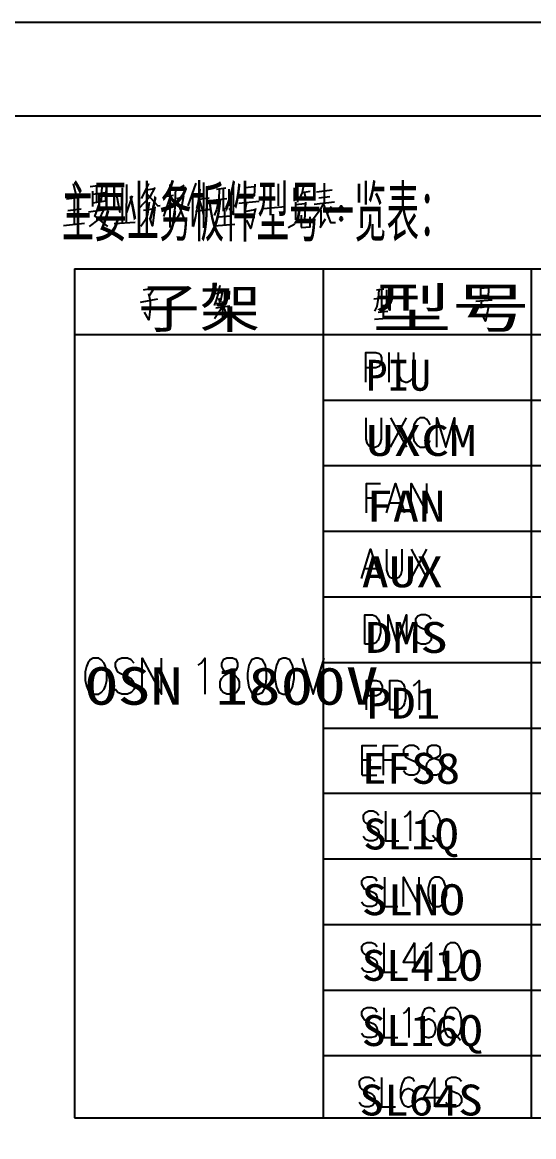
# Model space of a CAD drawing. Header units: metres. Extents: x 17 to 1264, y 17 to 859.
# Drawn here: x 506.6 to 661.3, y 521.6 to 858.8 of the extents above; entities that cross this region are included whole.
import ezdxf

# ---------------------------------------------------------------- set-up
doc = ezdxf.new("R2010")
doc.units = ezdxf.units.M
for name, color, linetype in [('LINES', 7, 'Continuous'), ('POLYLINES', 4, 'Continuous'), ('RECTS', 7, 'Continuous'), ('TEXTS', 3, 'Continuous')]:
    doc.layers.add(name, color=color, linetype=linetype)

msp = doc.modelspace()

# ---------------------------------------------------------------- linework, layer by layer
at = {"layer": 'LINES'}
for p, q in [((1179.138, 830.448), (87.762, 830.448)), ((1179.138, 830.448), (87.762, 830.448)), ((521.994, 810), (522.714, 807.12)), ((527.178, 809.136), (532.506, 809.856)), ((529.194, 804.384), (529.194, 809.424)), ((530.634, 809.568), (530.49, 804.528)), ((538.122, 798.336), (538.266, 809.712)), ((551.226, 809.712), (551.226, 796.752)), ((552.954, 807.984), (555.546, 809.568)), ((559.146, 810.144), (556.698, 803.232)), ((561.45, 810.288), (561.45, 796.608)), ((573.978, 810.144), (573.978, 805.392)), ((577.002, 809.856), (576.714, 806.256)), ((589.962, 804.384), (589.962, 809.568)), ((597.882, 810.144), (597.882, 804.096)), ((519.978, 805.392), (524.874, 805.968)), ((527.898, 807.696), (527.898, 803.088)), ((527.898, 806.832), (531.93, 807.264)), ((531.93, 807.84), (531.786, 804.672)), ((535.242, 805.968), (536.106, 801.216)), ((536.826, 808.704), (536.826, 798.192)), ((538.266, 801.216), (539.994, 806.256)), ((544.17, 808.128), (546.618, 808.56)), ((552.378, 806.4), (549.786, 805.968)), ((553.386, 805.536), (555.258, 805.968)), ((558.138, 807.264), (558.138, 797.04)), ((565.338, 808.272), (568.218, 808.704)), ((567.354, 808.56), (567.354, 801.648)), ((569.082, 808.272), (569.082, 803.232)), ((573.978, 808.848), (576.858, 809.136)), ((577.002, 806.256), (573.978, 805.968)), ((588.81, 808.704), (588.81, 804.672)), ((591.258, 807.264), (593.706, 807.696)), ((591.834, 807.408), (592.41, 805.248)), ((595.578, 807.552), (600.33, 808.128)), ((596.298, 805.68), (599.61, 806.112)), ((522.426, 797.76), (522.426, 805.68)), ((531.93, 804.672), (527.898, 804.096)), ((529.914, 803.952), (528.474, 800.064)), ((551.226, 805.824), (549.354, 800.064)), ((551.226, 804.528), (552.234, 802.8)), ((560.154, 805.248), (563.178, 805.68)), ((564.474, 804.96), (568.506, 805.536)), ((567.786, 802.656), (567.786, 797.472)), ((572.106, 804.096), (578.298, 804.672)), ((574.41, 804.24), (573.978, 801.648)), ((579.594, 802.512), (586.218, 803.088)), ((589.242, 804.384), (589.242, 799.056)), ((589.242, 803.664), (592.122, 803.952)), ((592.266, 804.384), (591.978, 799.056)), ((601.05, 804.384), (594.858, 803.664)), ((600.042, 803.088), (598.89, 800.928)), ((603.066, 802.656), (603.066, 802.8)), ((603.066, 802.656), (603.066, 802.512)), ((524.442, 802.224), (520.41, 801.792)), ((526.602, 801.504), (533.226, 802.368)), ((529.77, 799.2), (526.89, 797.04)), ((528.474, 800.208), (532.362, 797.04)), ((531.21, 802.08), (529.914, 799.2)), ((543.306, 801.936), (546.618, 802.512)), ((559.002, 801.648), (563.61, 802.224)), ((566.058, 799.92), (569.514, 800.208)), ((577.002, 802.08), (573.69, 801.504)), ((589.818, 799.2), (589.098, 797.904)), ((589.818, 799.056), (590.682, 802.224)), ((596.73, 796.752), (598.314, 799.344)), ((596.874, 802.08), (596.874, 797.04)), ((603.066, 799.344), (603.066, 799.488)), ((603.066, 799.344), (603.066, 799.2)), ((519.114, 797.328), (525.45, 798.048)), ((534.378, 797.904), (540.714, 798.336)), ((564.618, 797.184), (570.954, 797.76)), ((589.098, 797.76), (587.082, 796.608)), ((522.426, 784.224), (597.594, 784.224)), ((522.426, 784.224), (522.426, 764.352)), ((597.594, 784.224), (660.522, 784.224)), ((597.594, 784.224), (597.594, 764.352)), ((660.522, 784.224), (886.602, 784.224)), ((660.522, 784.224), (660.522, 764.352)), ((566.346, 779.184), (565.914, 776.88)), ((645.258, 779.184), (645.258, 775.44)), ((647.706, 779.04), (647.562, 776.16)), ((543.306, 777.888), (546.474, 778.464)), ((546.618, 778.608), (545.034, 776.016)), ((565.05, 776.736), (567.066, 777.168)), ((567.786, 777.744), (567.786, 774.288)), ((567.786, 777.024), (569.082, 777.312)), ((569.226, 777.6), (569.082, 775.152)), ((613.002, 775.152), (616.314, 775.584)), ((613.722, 777.888), (616.026, 778.176)), ((615.306, 778.032), (615.306, 772.56)), ((616.746, 777.888), (616.746, 773.856)), ((645.258, 778.32), (647.562, 778.608)), ((647.706, 776.16), (645.258, 776.016)), ((547.482, 775.008), (542.298, 774)), ((567.21, 772.704), (564.762, 769.104)), ((565.194, 772.416), (569.37, 772.992)), ((567.21, 774.288), (567.21, 768.672)), ((569.226, 775.152), (567.786, 774.864)), ((615.738, 773.28), (615.738, 769.248)), ((643.818, 774.432), (648.714, 774.864)), ((647.706, 772.848), (644.97, 772.416)), ((645.546, 774.576), (645.258, 772.56)), ((613.146, 768.96), (618.186, 769.392)), ((614.298, 771.12), (617.178, 771.408)), ((522.426, 764.352), (597.594, 764.352)), ((522.426, 764.352), (597.594, 764.352)), ((522.426, 764.352), (522.426, 764.352)), ((522.426, 764.352), (522.426, 724.752)), ((522.426, 764.352), (597.594, 764.352)), ((522.426, 764.352), (522.426, 744.48)), ((597.594, 764.352), (660.522, 764.352)), ((597.594, 764.352), (660.522, 764.352)), ((597.594, 764.352), (597.594, 744.48)), ((597.594, 764.352), (660.522, 764.352)), ((660.522, 764.352), (886.602, 764.352)), ((660.522, 764.352), (886.602, 764.352)), ((660.522, 764.352), (660.522, 744.48)), ((660.522, 764.352), (886.602, 764.352)), ((617.61, 749.952), (617.61, 758.88)), ((597.594, 744.48), (660.522, 744.48)), ((597.594, 744.48), (597.594, 704.88)), ((597.594, 744.48), (660.522, 744.48)), ((597.594, 744.48), (660.522, 744.48)), ((597.594, 744.48), (597.594, 724.752)), ((597.594, 744.48), (660.522, 744.48)), ((660.522, 744.48), (886.602, 744.48)), ((660.522, 744.48), (660.522, 704.88)), ((660.522, 744.48), (886.602, 744.48)), ((660.522, 744.48), (886.602, 744.48)), ((660.522, 744.48), (660.522, 724.752)), ((660.522, 744.48), (886.602, 744.48)), ((618.042, 730.224), (622.794, 739.152)), ((618.042, 739.152), (622.794, 730.224)), ((522.426, 724.752), (522.426, 704.88)), ((597.594, 724.752), (660.522, 724.752)), ((660.522, 724.752), (886.602, 724.752)), ((610.698, 714.96), (613.434, 714.96)), ((617.754, 713.376), (621.21, 713.376)), ((522.426, 704.88), (522.426, 685.008)), ((597.594, 704.88), (660.522, 704.88)), ((597.594, 704.88), (597.594, 685.008)), ((660.522, 704.88), (886.602, 704.88)), ((660.522, 704.88), (660.522, 685.008)), ((624.234, 690.48), (628.986, 699.408)), ((624.234, 699.408), (628.986, 690.48)), ((610.266, 693.504), (613.722, 693.504)), ((522.426, 685.008), (522.426, 665.136)), ((597.594, 685.008), (660.522, 685.008)), ((597.594, 685.008), (597.594, 665.136)), ((660.522, 685.008), (886.602, 685.008)), ((660.522, 685.008), (660.522, 665.136)), ((522.426, 665.136), (522.426, 645.264)), ((597.594, 665.136), (660.522, 665.136)), ((597.594, 665.136), (660.522, 665.136)), ((597.594, 665.136), (597.594, 645.264)), ((660.522, 665.136), (886.602, 665.136)), ((660.522, 665.136), (886.602, 665.136)), ((660.522, 665.136), (660.522, 645.264)), ((522.426, 645.264), (522.426, 625.536)), ((597.594, 645.264), (660.522, 645.264)), ((597.594, 645.264), (597.594, 625.536)), ((660.522, 645.264), (886.602, 645.264)), ((660.522, 645.264), (660.522, 625.536)), ((609.402, 635.616), (612.138, 635.616)), ((615.882, 635.616), (618.618, 635.616)), ((609.402, 631.008), (613.866, 631.008)), ((522.426, 625.536), (522.426, 605.664)), ((597.594, 625.536), (660.522, 625.536)), ((597.594, 625.536), (660.522, 625.536)), ((597.594, 625.536), (597.594, 605.664)), ((660.522, 625.536), (886.602, 625.536)), ((660.522, 625.536), (886.602, 625.536)), ((660.522, 625.536), (660.522, 605.664)), ((630.714, 612.864), (632.874, 610.272)), ((522.426, 605.664), (522.426, 585.792)), ((597.594, 605.664), (660.522, 605.664)), ((597.594, 605.664), (597.594, 585.792)), ((660.522, 605.664), (886.602, 605.664)), ((660.522, 605.664), (660.522, 585.792)), ((522.426, 585.792), (522.426, 527.328)), ((597.594, 585.792), (660.522, 585.792)), ((597.594, 585.792), (660.522, 585.792)), ((597.594, 585.792), (597.594, 565.92)), ((660.522, 585.792), (886.602, 585.792)), ((660.522, 585.792), (886.602, 585.792)), ((660.522, 585.792), (660.522, 565.92)), ((625.242, 580.32), (625.242, 571.392)), ((597.594, 565.92), (660.522, 565.92)), ((597.594, 565.92), (597.594, 527.328)), ((660.522, 565.92), (886.602, 565.92)), ((660.522, 565.92), (660.522, 546.192)), ((637.194, 553.248), (639.21, 550.8)), ((597.594, 546.192), (660.522, 546.192)), ((660.522, 546.192), (886.602, 546.192)), ((660.522, 546.192), (660.522, 527.328)), ((631.29, 539.568), (631.29, 530.64)), ((522.426, 527.328), (597.594, 527.328)), ((597.594, 527.328), (660.522, 527.328)), ((660.522, 527.328), (886.602, 527.328))]:
    msp.add_line(p, q, dxfattribs=at)
at = {"layer": 'POLYLINES'}
for points in [[(544.746, 810), (543.738, 807.84), (542.586, 805.536)], [(570.378, 809.712), (570.378, 800.64), (569.226, 802.512)], [(591.69, 809.568), (591.258, 807.264), (590.394, 805.248)], [(546.762, 808.848), (545.178, 805.968), (541.866, 802.512)], [(544.17, 806.976), (547.626, 803.232), (548.346, 803.376)], [(552.954, 808.992), (552.81, 802.656), (552.09, 798.192)], [(555.402, 806.256), (554.538, 801.792), (553.818, 800.064), (552.378, 797.904)], [(560.298, 808.272), (560.01, 805.248), (559.29, 802.512)], [(566.202, 808.272), (566.058, 805.248), (565.338, 802.08), (564.618, 800.352)], [(545.034, 804.384), (544.458, 800.784), (543.882, 799.056), (542.442, 797.04)], [(546.762, 802.944), (546.042, 797.184), (545.178, 799.632)], [(553.53, 804.384), (555.834, 798.624), (556.266, 798.624)], [(597.738, 803.952), (596.442, 801.648), (594.426, 798.912)], [(597.738, 803.664), (599.898, 798.192), (601.338, 798.192)], [(603.559, 802.709), (603.086, 803.3), (602.614, 802.709)], [(602.614, 802.709), (603.086, 802.119), (603.559, 802.709)], [(603.44, 802.709), (603.086, 803.152), (602.732, 802.709)], [(602.732, 802.709), (603.086, 802.266), (603.44, 802.709)], [(603.322, 802.709), (603.086, 803.005), (602.85, 802.709)], [(602.85, 802.709), (603.086, 802.414), (603.322, 802.709)], [(577.146, 802.512), (575.706, 796.464), (574.554, 798.912)], [(590.97, 800.496), (590.97, 797.184), (591.114, 796.752), (593.706, 796.896), (593.706, 799.92)], [(603.559, 799.314), (603.086, 799.904), (602.614, 799.314)], [(602.614, 799.314), (603.086, 798.723), (603.559, 799.314)], [(603.44, 799.314), (603.086, 799.757), (602.732, 799.314)], [(602.732, 799.314), (603.086, 798.871), (603.44, 799.314)], [(603.322, 799.314), (603.086, 799.609), (602.85, 799.314)], [(602.85, 799.314), (603.086, 799.018), (603.322, 799.314)], [(544.746, 776.736), (545.322, 774.576), (545.322, 771.984), (544.89, 768.816), (543.594, 771.12)], [(565.914, 776.88), (565.338, 775.008), (564.618, 773.136)], [(567.21, 777.456), (566.49, 774), (566.058, 775.296)], [(614.442, 777.888), (614.298, 775.296), (613.866, 772.848), (613.146, 771.408)], [(617.754, 778.896), (617.754, 771.696), (616.89, 773.28)], [(567.354, 772.704), (568.938, 769.392), (569.658, 769.392)], [(647.706, 773.28), (646.698, 768.384), (645.834, 770.256)], [(610.554, 749.952), (610.554, 758.88), (613.578, 758.88), (614.586, 758.592), (615.018, 758.16), (615.306, 757.296), (615.306, 756), (615.018, 755.136), (614.586, 754.704), (613.578, 754.272), (610.554, 754.272)], [(620.346, 758.88), (620.346, 752.544), (620.778, 751.248), (621.354, 750.384), (622.506, 749.952), (623.082, 749.952), (624.09, 750.384), (624.81, 751.248), (625.098, 752.544), (625.098, 758.88)], [(610.554, 739.152), (610.554, 732.672), (610.842, 731.52), (611.562, 730.656), (612.57, 730.224), (613.29, 730.224), (614.298, 730.656), (615.018, 731.52), (615.306, 732.672), (615.306, 739.152)], [(629.994, 736.992), (629.562, 737.856), (628.842, 738.72), (628.266, 739.152), (626.826, 739.152), (626.25, 738.72), (625.53, 737.856), (625.098, 736.992), (624.81, 735.696), (624.81, 733.536), (625.098, 732.24), (625.53, 731.52), (626.25, 730.656), (626.826, 730.224), (628.266, 730.224), (628.842, 730.656), (629.562, 731.52), (629.994, 732.24)], [(632.01, 730.224), (632.01, 739.152), (634.746, 730.224), (637.338, 739.152), (637.338, 730.224)], [(610.698, 710.352), (610.698, 719.28), (615.018, 719.28)], [(616.746, 710.352), (619.482, 719.28), (622.218, 710.352)], [(624.234, 710.352), (624.234, 719.28), (628.986, 710.352), (628.986, 719.28)], [(609.258, 690.48), (611.994, 699.408), (614.73, 690.48)], [(616.746, 699.408), (616.746, 693.072), (617.178, 691.776), (617.754, 690.912), (618.762, 690.48), (619.482, 690.48), (620.49, 690.912), (621.21, 691.776), (621.498, 693.072), (621.498, 699.408)], [(610.266, 670.608), (610.266, 679.536), (612.57, 679.536), (613.578, 679.104), (614.298, 678.24), (614.586, 677.52), (615.018, 676.224), (615.018, 674.064), (614.586, 672.768), (614.298, 671.904), (613.578, 671.04), (612.57, 670.608), (610.266, 670.608)], [(617.322, 670.608), (617.322, 679.536), (620.058, 670.608), (622.794, 679.536), (622.794, 670.608)], [(630.282, 678.24), (629.562, 679.104), (628.554, 679.536), (627.258, 679.536), (626.25, 679.104), (625.53, 678.24), (625.53, 677.52), (625.818, 676.656), (626.25, 676.224), (626.826, 675.792), (628.986, 674.928), (629.562, 674.496), (629.994, 674.064), (630.282, 673.2), (630.282, 671.904), (629.562, 671.04), (628.554, 670.608), (627.258, 670.608), (626.25, 671.04), (625.53, 671.904)], [(528.042, 666.432), (527.178, 665.856), (526.458, 664.848), (526.026, 663.84), (525.594, 662.256), (525.594, 659.664), (526.026, 658.08), (526.458, 657.072), (527.178, 656.064), (528.042, 655.488), (529.77, 655.488), (530.49, 656.064), (531.354, 657.072), (531.786, 658.08), (532.218, 659.664), (532.218, 662.256), (531.786, 663.84), (531.354, 664.848), (530.49, 665.856), (529.77, 666.432), (528.042, 666.432)], [(540.426, 664.848), (539.562, 665.856), (538.41, 666.432), (536.682, 666.432), (535.53, 665.856), (534.666, 664.848), (534.666, 663.84), (535.098, 662.832), (535.53, 662.256), (536.25, 661.824), (538.842, 660.672), (539.562, 660.24), (539.994, 659.664), (540.426, 658.656), (540.426, 657.072), (539.562, 656.064), (538.41, 655.488), (536.682, 655.488), (535.53, 656.064), (534.666, 657.072)], [(542.874, 655.488), (542.874, 666.432), (548.778, 655.488), (548.778, 666.432)], [(559.866, 664.272), (560.73, 664.848), (561.882, 666.432), (561.882, 655.488)], [(568.506, 666.432), (567.354, 665.856), (566.922, 664.848), (566.922, 663.84), (567.354, 662.832), (568.074, 662.256), (569.802, 661.824), (570.954, 661.248), (571.818, 660.24), (572.25, 659.232), (572.25, 657.648), (571.818, 656.64), (571.386, 656.064), (570.234, 655.488), (568.506, 655.488), (567.354, 656.064), (566.922, 656.64), (566.49, 657.648), (566.49, 659.232), (566.922, 660.24), (567.786, 661.248), (568.938, 661.824), (570.666, 662.256), (571.386, 662.832), (571.818, 663.84), (571.818, 664.848), (571.386, 665.856), (570.234, 666.432), (568.506, 666.432)], [(577.29, 666.432), (575.994, 665.856), (575.13, 664.272), (574.698, 661.824), (574.698, 660.24), (575.13, 657.648), (575.994, 656.064), (577.29, 655.488), (578.01, 655.488), (579.306, 656.064), (580.17, 657.648), (580.458, 660.24), (580.458, 661.824), (580.17, 664.272), (579.306, 665.856), (578.01, 666.432), (577.29, 666.432)], [(585.498, 666.432), (584.202, 665.856), (583.482, 664.272), (583.05, 661.824), (583.05, 660.24), (583.482, 657.648), (584.202, 656.064), (585.498, 655.488), (586.362, 655.488), (587.514, 656.064), (588.378, 657.648), (588.81, 660.24), (588.81, 661.824), (588.378, 664.272), (587.514, 665.856), (586.362, 666.432), (585.498, 666.432)], [(591.258, 666.432), (594.57, 655.488), (597.882, 666.432)], [(610.698, 650.736), (610.698, 659.664), (613.722, 659.664), (614.73, 659.376), (615.018, 658.944), (615.45, 658.08), (615.45, 656.784), (615.018, 655.92), (614.73, 655.488), (613.722, 655.056), (610.698, 655.056)], [(617.754, 650.736), (617.754, 659.664), (620.202, 659.664), (621.21, 659.376), (621.93, 658.512), (622.218, 657.648), (622.506, 656.352), (622.506, 654.192), (622.218, 652.896), (621.93, 652.032), (621.21, 651.168), (620.202, 650.736), (617.754, 650.736)], [(624.954, 658.08), (625.53, 658.512), (626.682, 659.664), (626.682, 650.736)], [(609.402, 631.008), (609.402, 639.936), (613.866, 639.936)], [(615.882, 631.008), (615.882, 639.936), (620.346, 639.936)], [(626.682, 638.64), (626.106, 639.504), (625.098, 639.936), (623.658, 639.936), (622.65, 639.504), (621.93, 638.64), (621.93, 637.776), (622.362, 636.912), (622.65, 636.48), (623.37, 636.048), (625.386, 635.184), (626.106, 634.752), (626.394, 634.32), (626.682, 633.456), (626.682, 632.304), (626.106, 631.44), (625.098, 631.008), (623.658, 631.008), (622.65, 631.44), (621.93, 632.304)], [(630.426, 639.936), (629.418, 639.504), (629.13, 638.64), (629.13, 637.776), (629.418, 636.912), (630.138, 636.48), (631.434, 636.048), (632.586, 635.616), (633.162, 634.752), (633.594, 633.888), (633.594, 632.592), (633.162, 631.872), (632.874, 631.44), (631.866, 631.008), (630.426, 631.008), (629.418, 631.44), (629.13, 631.872), (628.842, 632.592), (628.842, 633.888), (629.13, 634.752), (629.85, 635.616), (630.858, 636.048), (632.154, 636.48), (632.874, 636.912), (633.162, 637.776), (633.162, 638.64), (632.874, 639.504), (631.866, 639.936), (630.426, 639.936)], [(614.442, 618.768), (613.722, 619.632), (612.714, 620.064), (611.418, 620.064), (610.41, 619.632), (609.69, 618.768), (609.69, 617.904), (609.978, 617.04), (610.41, 616.608), (610.986, 616.176), (613.146, 615.312), (613.722, 614.88), (614.154, 614.592), (614.442, 613.728), (614.442, 612.432), (613.722, 611.568), (612.714, 611.136), (611.418, 611.136), (610.41, 611.568), (609.69, 612.432)], [(616.458, 620.064), (616.458, 611.136), (620.49, 611.136)], [(622.218, 618.336), (622.938, 618.768), (623.946, 620.064), (623.946, 611.136)], [(629.706, 620.064), (629.13, 619.632), (628.41, 618.768), (627.978, 617.904), (627.69, 616.608), (627.69, 614.592), (627.978, 613.296), (628.41, 612.432), (629.13, 611.568), (629.706, 611.136), (631.146, 611.136), (631.722, 611.568), (632.442, 612.432), (632.874, 613.296), (633.162, 614.592), (633.162, 616.608), (632.874, 617.904), (632.442, 618.768), (631.722, 619.632), (631.146, 620.064), (629.706, 620.064)], [(614.01, 598.896), (613.434, 599.76), (612.426, 600.192), (610.986, 600.192), (609.978, 599.76), (609.258, 598.896), (609.258, 598.032), (609.69, 597.168), (609.978, 596.736), (610.698, 596.448), (612.714, 595.584), (613.434, 595.152), (613.722, 594.72), (614.01, 593.856), (614.01, 592.56), (613.434, 591.696), (612.426, 591.264), (610.986, 591.264), (609.978, 591.696), (609.258, 592.56)], [(616.17, 600.192), (616.17, 591.264), (620.202, 591.264)], [(621.93, 591.264), (621.93, 600.192), (626.682, 591.264), (626.682, 600.192)], [(631.434, 600.192), (630.714, 599.76), (629.994, 598.896), (629.706, 598.032), (629.418, 596.736), (629.418, 594.72), (629.706, 593.424), (629.994, 592.56), (630.714, 591.696), (631.434, 591.264), (632.73, 591.264), (633.45, 591.696), (634.17, 592.56), (634.458, 593.424), (634.89, 594.72), (634.89, 596.736), (634.458, 598.032), (634.17, 598.896), (633.45, 599.76), (632.73, 600.192), (631.434, 600.192)], [(614.01, 579.024), (613.29, 579.888), (612.282, 580.32), (610.986, 580.32), (609.978, 579.888), (609.258, 579.024), (609.258, 578.304), (609.546, 577.44), (609.978, 577.008), (610.554, 576.576), (612.57, 575.712), (613.29, 575.28), (613.722, 574.848), (614.01, 573.984), (614.01, 572.688), (613.29, 571.824), (612.282, 571.392), (610.986, 571.392), (609.978, 571.824), (609.258, 572.688)], [(616.026, 580.32), (616.026, 571.392), (620.058, 571.392)], [(625.242, 580.32), (621.786, 574.416), (626.97, 574.416)], [(628.554, 578.592), (629.274, 579.024), (630.282, 580.32), (630.282, 571.392)], [(636.042, 580.32), (635.466, 579.888), (634.746, 579.024), (634.458, 578.304), (634.026, 577.008), (634.026, 574.848), (634.458, 573.552), (634.746, 572.688), (635.466, 571.824), (636.042, 571.392), (637.482, 571.392), (638.202, 571.824), (638.778, 572.688), (639.21, 573.552), (639.498, 574.848), (639.498, 577.008), (639.21, 578.304), (638.778, 579.024), (638.202, 579.888), (637.482, 580.32), (636.042, 580.32)], [(614.01, 559.296), (613.434, 560.16), (612.282, 560.592), (610.986, 560.592), (609.978, 560.16), (609.258, 559.296), (609.258, 558.432), (609.69, 557.568), (609.978, 557.136), (610.698, 556.704), (612.714, 555.84), (613.434, 555.408), (613.722, 554.976), (614.01, 554.112), (614.01, 552.816), (613.434, 551.952), (612.282, 551.664), (610.986, 551.664), (609.978, 551.952), (609.258, 552.816)], [(616.026, 560.592), (616.026, 551.664), (620.202, 551.664)], [(621.93, 558.864), (622.506, 559.296), (623.514, 560.592), (623.514, 551.664)], [(631.434, 559.296), (631.002, 560.16), (629.994, 560.592), (629.418, 560.592), (628.266, 560.16), (627.69, 558.864), (627.258, 556.704), (627.258, 554.544), (627.69, 552.816), (628.266, 551.952), (629.418, 551.664), (629.706, 551.664), (630.714, 551.952), (631.434, 552.816), (631.722, 554.112), (631.722, 554.544), (631.434, 555.84), (630.714, 556.704), (629.706, 557.136), (629.418, 557.136), (628.266, 556.704), (627.69, 555.84), (627.258, 554.544)], [(636.186, 560.592), (635.466, 560.16), (634.746, 559.296), (634.458, 558.432), (634.17, 557.136), (634.17, 554.976), (634.458, 553.68), (634.746, 552.816), (635.466, 551.952), (636.186, 551.664), (637.482, 551.664), (638.202, 551.952), (638.922, 552.816), (639.21, 553.68), (639.498, 554.976), (639.498, 557.136), (639.21, 558.432), (638.922, 559.296), (638.202, 560.16), (637.482, 560.592), (636.186, 560.592)], [(613.29, 538.272), (612.57, 539.136), (611.562, 539.568), (610.266, 539.568), (609.258, 539.136), (608.538, 538.272), (608.538, 537.408), (608.826, 536.544), (609.258, 536.112), (609.978, 535.68), (611.994, 534.816), (612.57, 534.384), (613.002, 533.952), (613.29, 533.088), (613.29, 531.936), (612.57, 531.072), (611.562, 530.64), (610.266, 530.64), (609.258, 531.072), (608.538, 531.936)], [(615.306, 539.568), (615.306, 530.64), (619.482, 530.64)], [(625.242, 538.272), (624.81, 539.136), (623.802, 539.568), (623.226, 539.568), (622.218, 539.136), (621.498, 537.84), (621.066, 535.68), (621.066, 533.52), (621.498, 531.936), (622.218, 531.072), (623.226, 530.64), (623.514, 530.64), (624.522, 531.072), (625.242, 531.936), (625.53, 533.088), (625.53, 533.52), (625.242, 534.816), (624.522, 535.68), (623.514, 536.112), (623.226, 536.112), (622.218, 535.68), (621.498, 534.816), (621.066, 533.52)], [(631.29, 539.568), (627.978, 533.52), (633.018, 533.52)], [(639.498, 538.272), (638.778, 539.136), (637.77, 539.568), (636.474, 539.568), (635.466, 539.136), (634.746, 538.272), (634.746, 537.408), (635.034, 536.544), (635.466, 536.112), (636.042, 535.68), (638.202, 534.816), (638.778, 534.384), (639.21, 533.952), (639.498, 533.088), (639.498, 531.936), (638.778, 531.072), (637.77, 530.64), (636.474, 530.64), (635.466, 531.072), (634.746, 531.936)]]:
    msp.add_lwpolyline(points, dxfattribs=at)
at = {"layer": 'RECTS'}
msp.add_lwpolyline([(16.842, 858.816), (1207.434, 858.816), (1207.434, 16.848), (16.842, 16.848)], dxfattribs=at)

# ---------------------------------------------------------------- texts
at = {"layer": 'TEXTS'}
for s, height, width, p in [('主要业务板件型号一览表：', 14.85006, 0.509027, (518.538, 794.103)), ('子架', 11.88, 1.19676, (541.722, 766.439)), ('型号', 11.88, 1.545355, (612.57, 766.439)), ('PIU', 9.3555, 1.03018, (610.554, 747.332)), ('UXCM', 9.3555, 1.317869, (610.554, 727.604)), ('FAN', 9.3555, 1.25237, (610.698, 707.732)), ('AUX', 9.3555, 1.292673, (609.258, 687.86)), ('DMS', 9.3555, 1.31287, (610.266, 667.988)), ('OSN 1800V', 11.3626, 1.276032, (525.594, 652.306)), ('PD1', 9.3555, 1.171384, (610.698, 648.116)), ('EFS8', 9.3555, 1.166533, (609.402, 628.388)), ('SL1Q', 9.3555, 1.136166, (609.69, 608.516)), ('SLNO', 9.3555, 1.227055, (609.258, 588.644)), ('SL41O', 9.3555, 1.151268, (609.258, 568.772)), ('SL16Q', 9.3555, 1.151268, (609.258, 549.044)), ('SL64S', 9.3555, 1.175439, (608.538, 528.02))]:
    msp.add_text(s, height=height, dxfattribs=dict(at, width=width)).set_placement(p)

doc.saveas('drawing.dxf')
